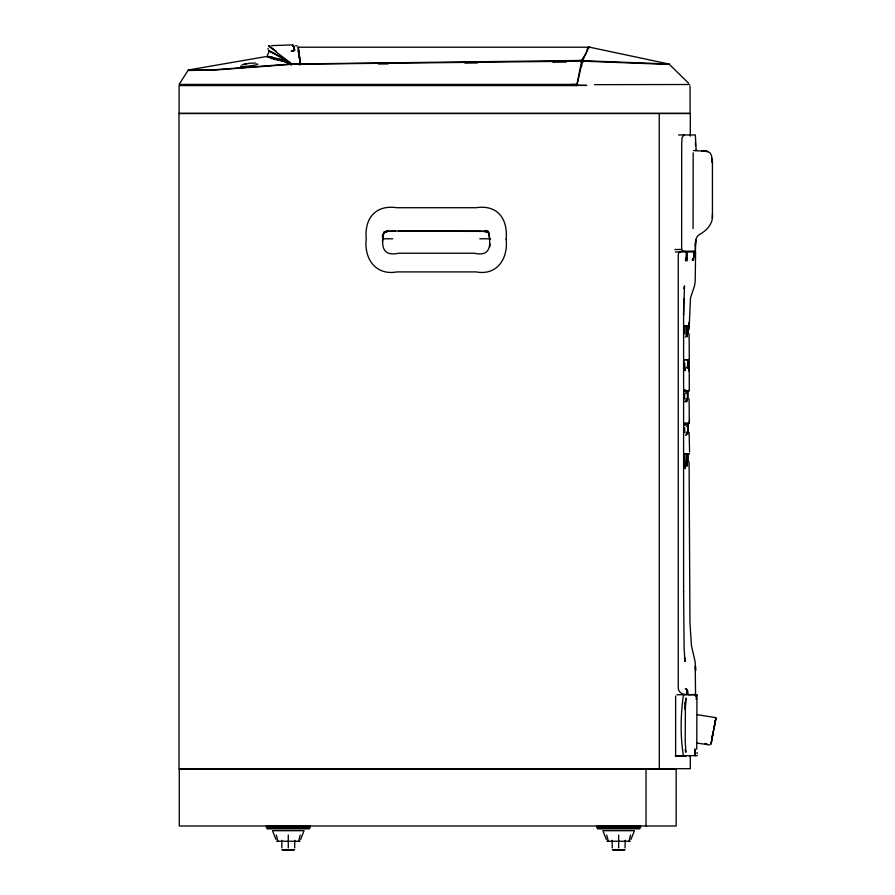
<?xml version="1.0" encoding="UTF-8"?>
<svg xmlns="http://www.w3.org/2000/svg" width="895" height="895" viewBox="0 0 895 895"><rect width="100%" height="100%" fill="white"/><g stroke="black" fill="none" stroke-linecap="round" stroke-linejoin="round"><path stroke-width="1.34" d="M266.744 56.307L284.565 59.92L290.819 64.06C291.613 65.122 290.853 63.366 287.038 64.317M683.601 591.584L683.601 314.704M688.054 398.689L688.065 391.417L689.072 390.254L688.691 390.97M688.087 333.656L688.624 325.925L687.483 326.809L687.416 336.811M688.121 461.574L688.121 454.268M688.277 432.151L688.266 424.163L689.116 422.977L688.814 423.715M688.3 366.245L688.747 359.566L687.729 359.947M692.171 259.942L693.748 258.554L694.05 251.182L695.359 251.182C695.695 245.476 693.804 237.69 699.856 234.255C707.33 230.216 713.46 223.045 712.442 214.039L712.431 162.812L711.536 155.484L710.182 153.045L707.934 151.579L695.012 150.606M291.065 64.507L290.73 64.082M684.63 398.901L684.641 393.319M684.664 455.521L685.011 468.611L684.832 467.324M686.364 432.106L686.264 435.194L685.38 435.294M686.141 398.644L686.051 401.195L685.167 401.273M687.517 454.302L687.416 465.993L684.026 466.138M683.713 298.684L683.601 314.861L684.485 285.897L683.814 288.492M298.684 50.355L300.015 61.632M686.364 367.946L686.375 367.174M687.684 434.411L687.707 424.319M687.405 400.546L687.449 391.562L688.501 390.701L686.678 390.791M689.083 329.338L689.206 322.469L689.094 326.395M689.307 422.529L689.094 398.969M294.097 47.838L294.489 50.556C293.717 51.91 294.634 45.567 292.542 45.108M688.714 454.705L689.15 453.754M694.856 755.66L695.023 748.925L695.314 755.66M686.364 426.333C684.004 423.603 690.023 422.876 687.707 423.794M686.152 393.487C684.037 388.542 694.162 391.73 685.122 390.791M695.359 245.935L695.784 239.871L695.359 251.182M693.189 152.832L693.077 228.661M689.284 324.784L690.504 297.878L694.632 285.471L695.202 281.332L695.594 251.942L675.333 251.942M712.219 218.145L712.431 214.039M696.948 698.536L696.746 749.238M687.684 368.483L687.74 360.327M684.776 326.395L684.641 333.869M281.768 840.315L281.88 847.833M612.146 840.315L612.247 847.833M689.307 358.75L689.094 333.936M710.977 744.562L716 717.857L714.568 724.614M689.329 422.171L689.474 420.18M689.284 389.817L689.251 370.619M489.833 246.707L490.046 244.066M382.389 236.795L382.612 234.546M696.634 695.214L696.332 699.409L697.194 694.811L688.188 694.609L687.539 690.168L686.085 688.68M292.687 51.127L294.544 49.762L294.489 50.556M711.167 743.242L711.536 741.049M712.04 738.196L712.633 734.907M711.917 738.106L712.509 734.851M714.188 727.982L715.899 718.003L714.646 723.742M712.845 733.743L713.281 731.405M690.045 85.898L690.09 113.341L179.101 113.341L179.101 85.596L576.872 85.596L582.354 61.151L669.449 64.462L688.579 83.19M714.355 725.711L711.234 743.13M713.83 727.926L714.255 725.767M294.679 847.833L294.779 840.315M625.046 847.833L625.157 840.315M572.878 84.801L576.682 84.723L570.618 84.566L576.682 84.432L179.101 84.432L188.006 70.492L214.408 70.09L292.587 64.227L581.638 61.151L576.682 85.596M685.078 703.906L686.051 697.999L685.201 709.31L685.425 702.15L685.212 741.004L685.917 752.303L685.078 749.753M298.661 841.065L300.217 835.024M629.028 841.065L630.583 835.024M300.608 839.432L304.054 830.683L272.494 830.683L275.951 839.432M630.975 839.432L634.432 830.683L602.872 830.683L606.318 839.432M684.597 325.925L684.026 327.29M383.821 232.845C381.136 245.465 382.042 256.809 398.644 253.24L474.439 253.24C491.165 257.279 491.243 243.798 488.2 232.096L480.738 231.044L399.819 231.011L386.338 231.402L383.821 232.845L387.557 231.324M684.216 425.091L685.357 423.223M294.063 50.131L293.683 48.185M684.015 390.958L685.145 389.448M684.239 360.864L684.742 359.756M388.016 230.485L386.92 231.413M385.387 231.391L383.284 233.293L382.389 242.064M688.826 359.756L689.128 359.175M387.714 230.563L387.49 231.201M294.41 50.008L291.188 51.228L294.477 50.209M267.437 55.009L268.869 52.413M290.819 64.06L578.237 60.502L582.03 60.054L586.27 52.749L587.657 47.737L588.664 47.211L587.635 47.827M582.03 60.054L583.439 57.66M684.854 326.205L688.971 326.205L686.342 326.429L686.129 336.699L685.19 337.135M686.487 453.843L686.152 465.434L685.223 465.982M693.614 150.606L696.925 150.36M684.06 454.783L685.738 453.631M384.962 231.738L384 232.577L384 231.906M300.418 63.455L299.668 60.178M292.922 50.903L294.22 50.344L292.273 51.082L293.717 50.333M684.16 694.8L683.377 695.325C680.625 714.792 680.189 735.847 683.355 755.235L684.071 755.66M486.488 231.055L487.887 230.932L489.129 233.293L489.778 239.446M692.428 259.874L693.905 256.619L693.513 251.182L687.438 251.182L687.125 258.644L685.559 259.942M688.221 423.693L688.982 423.447L685.122 423.525M685.268 259.874L686.04 258.644L686.353 251.182L682.169 250.712L681.643 248.295L681.699 143.021L682.169 137.394L683.993 134.955M688.244 359.857L688.814 359.7L686.018 359.745M684.037 326.317L684.619 326.037M242.097 64.82L249.671 63.232L255.433 63.042M290.752 64.183L286.501 62.426M687.494 326.44L688.065 326.317L686.61 326.429M240.912 66.04C237.097 68.02 263.991 64.295 256.529 64.004M589.839 47.211L588.563 48.106L582.488 60.67L669.169 64.026M291.065 64.295L291.267 65.201M485.448 231.38L484.128 231.223L486.388 231.402L398.644 231.19M684.731 423.715L684.709 423.391M684.597 390.667L683.993 390.779L687.975 390.723M245.622 63.858L244.245 64.104L246.405 63.724M188.241 70.011L265.737 56.642M686.633 359.745L688.624 359.667M387.177 231.391L386.013 231.559L387.96 231.335L386.338 231.402M250.029 66.532L252.323 66.208M688.647 453.899L687.528 454M386.864 231.335L395.478 231.022M680.793 251.942L678.768 252.591L678.242 254.941L678.242 687.349C678.186 696.198 689.765 695.035 695.549 694.296L695.202 662.043L691.443 645.742L689.944 622.417L689.094 461.977M290.125 64.116L214.666 69.709L188.442 70.011M686.577 391.048L688.926 390.723M485.571 231.391L487.506 231.637L485.705 231.402L486.634 231.559M688.188 359.734L688.96 359.7L688.065 359.689M299.266 64.843L300.25 64.82M271.61 45.623L291.893 44.929M378.361 64.004L388.139 63.903M464.93 63.097L477.494 62.974M552.875 62.191L566.367 62.046M581 61.9L583.439 61.889M594.526 84.667L689.597 84.51M268.511 45.981L290.539 63.008M685.592 453.765L688.333 453.754M268.892 45.723L274.776 50.008M298.102 47.211L589.257 47.211M571.67 85.014L576.682 85.014L574.948 84.768M179.067 113.542L690.235 113.542M678.544 134.955L695.359 134.955L696.097 149.622M705.193 150.852L701.624 150.606M383.116 238.786L392.737 238.786M479.787 238.786L490.482 238.786M674.875 249.481L681.699 249.481M685.604 326.194L686.499 326.194M684.093 359.689L688.982 359.7M676.821 694.8L686.577 694.609L686.834 690.168L685.38 688.68M694.956 694.8L695.572 695.862M675.77 755.66L697.227 755.66M675.244 755.984L686.252 755.984M689.463 755.984L690.302 755.984L690.302 768.693L179 768.693L179 113.978M266.207 826.096L310.341 826.096M596.585 826.096L640.719 826.096M266.207 827.662L310.341 827.662M596.585 827.662L640.719 827.662M267.046 828.837L309.513 828.837M597.412 828.837L639.88 828.837M276.555 841.255L299.993 841.255M606.933 841.255L630.371 841.255M281.835 849.646L294.712 849.646M612.214 849.646L625.09 849.646M282.775 850.25L293.773 850.25M613.153 850.25L624.151 850.25M577.297 85.417L586.784 85.428L577.376 85.238M687.975 423.447L684.082 423.447M686.018 423.525L688.781 423.447M686.364 453.787L688.814 453.81L683.993 453.799M292.855 45.298L293.929 46.674M294.131 47.379L292.9 45.466L293.75 46.216M684.384 401.62L687.091 401.71M267.46 56.307L272.55 57.19M697.015 743.074L709.746 744.942M697.339 714.725L715.463 717.589M485.683 231.402L484.609 230.474M485.895 231.469L488.648 232.845M295.686 45.656L297.174 45.936M267.001 56.956L283.033 60.894L290.539 64.06M269.015 51.06L270.984 51.876M488.469 231.906L487.16 231.391M704.947 743.432L706.983 743.846M279.542 60.48L276.644 59.864M589.715 47.211L669.001 64.026M280.459 60.659L283.267 61.319M269.686 51.138L284.509 59.115M275.593 59.629L273.333 59.07M283.648 59.674L284.565 59.92M485.124 231.178L484.855 230.541M270.95 58.444L272.136 58.757M269.149 51.071L269.753 51.283M684.071 453.978L684.641 454.157M269.205 45.723L269.809 46.003M271.688 52.022L284.588 59.16L268.545 50.791L270.044 51.283M284.274 61.61L285.348 61.979M284.867 59.115L287.273 60.625M486.41 231.592L487.596 232.085M292.721 45.119L293.47 46.395M288.492 63.142L289.342 63.556M283.838 58.757L284.588 59.16M284.308 58.992L291.501 63.813M684.048 368.718L685.145 370.049L684.798 368.93L685.055 370.619L684.675 362.811M275.548 50.657L276.298 51.261M294.735 50.098L293.034 45.309L293.515 45.947M293.247 45.533L293.605 46.115M298.639 47.827L298.337 47.211L300.485 63.265M697.004 752.449L697.261 753.814M300.094 62.046L300.396 63.153M606.709 835.024L608.264 841.065M276.342 835.024L277.897 841.065M684.697 658.384L684.485 657.512L684.988 661.584L684.116 648.506L683.601 591.024M695.717 695.068L696.03 696.534M298.315 52.357L298.147 51.16M299.21 56.396L299.612 59.875M298.572 52.503L299.478 58.365M659.246 113.542L659.302 768.693M298.762 53.185L298.919 54.405M298.785 53.331L298.08 47.95M298.706 52.704L298.46 49.74M268.064 48.386L268.12 49.415M695.404 142.529L695.527 145.717M689.083 366.447L689.195 371.168L689.128 361.535M689.116 432.352L689.575 451.941M684.664 427.687L684.697 432.307M690.302 113.978L690.302 136.163M685.883 258.185L685.883 260.702M675.635 696.03L675.635 755.984M646.033 769.264L646.033 825.984M637.956 826.096L637.956 827.662M618.646 826.096L618.646 827.662M618.646 835.024L618.646 847.833M599.337 826.096L599.337 827.662M581.638 61.151L581.638 66.554M307.589 826.096L307.589 827.662M288.279 826.096L288.279 827.662M288.279 835.024L288.279 847.833M268.97 826.096L268.97 827.662M179.28 769.264L179.28 825.984L676.161 825.984L676.161 769.264L179.28 769.264M506.134 238.999C508.349 258.409 497.24 275.839 476.151 271.912L396.933 271.912C375.788 275.794 363.907 258.834 366.234 238.999C364.243 218.223 375.799 204.496 396.933 207.718L476.151 207.718C497.24 204.429 508.024 218.66 506.134 238.999M693.01 258.968C693.066 263.275 694.151 256.831 693.01 258.968M589.201 47.211L588.384 47.245L589.201 47.211M707.934 151.579L704.443 150.852L707.833 151.579M687.17 258.185L685.704 258.185L685.704 260.702L687.17 260.702L687.17 258.185M712.442 162.812L712.107 158.784L712.431 162.812M695.594 670.5L695.46 666.149L695.572 670.5"/></g></svg>
